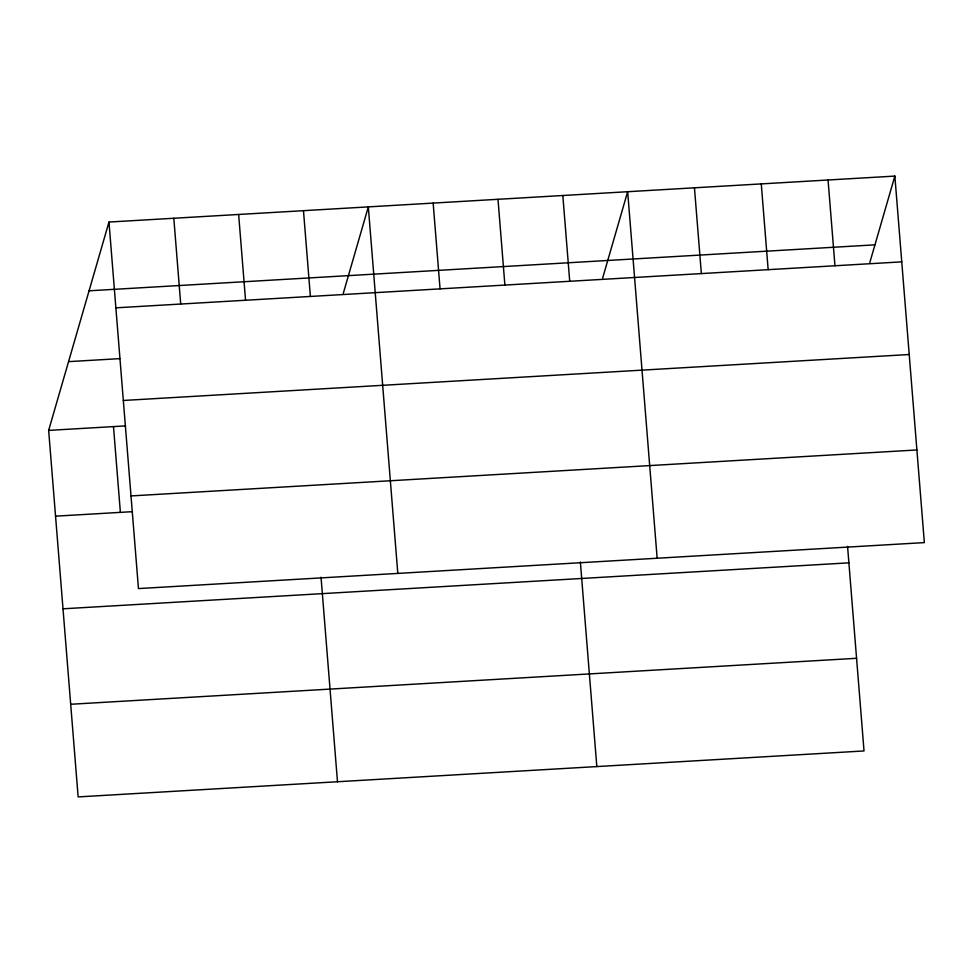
<?xml version="1.0" encoding="UTF-8"?>
<svg xmlns="http://www.w3.org/2000/svg" width="973" height="973" viewBox="0 0 973 973"><rect width="100%" height="100%" fill="white"/><g stroke="black" fill="none" stroke-linecap="round" stroke-linejoin="round"><path stroke-width="1.46" d="M847.568 546.4L864.024 750.949L78.144 796.911L48.65 430.394L108.976 222.051L894.856 176.089L924.35 542.606L138.458 588.58L108.976 222.051M343.287 293.347L368.317 206.884L397.811 573.413M602.628 278.181L627.658 191.717L657.152 558.234M869.826 262.54L894.856 176.089M89.066 290.805L874.958 244.843M115.872 307.833L901.764 261.859M68.56 361.64L119.825 358.636M123.328 400.475L909.22 354.513M48.65 430.394L125.553 425.894M131.014 495.926L916.894 449.964M55.546 516.164L132.45 511.664M63.002 608.806L848.894 562.844M70.688 704.27L856.568 658.295M828.059 179.993L834.956 265.763M761.263 183.897L768.159 269.679M694.454 187.813L701.363 273.583M562.82 195.512L569.728 281.282M580.37 562.029L596.826 766.578M497.994 199.307L504.89 285.077M433.155 203.089L440.051 288.872M303.479 210.679L310.387 296.449M321.029 577.208L337.485 781.745M238.64 214.474L245.549 300.243M173.814 218.268L180.71 304.038M113.488 426.6L120.384 512.37"/></g></svg>
